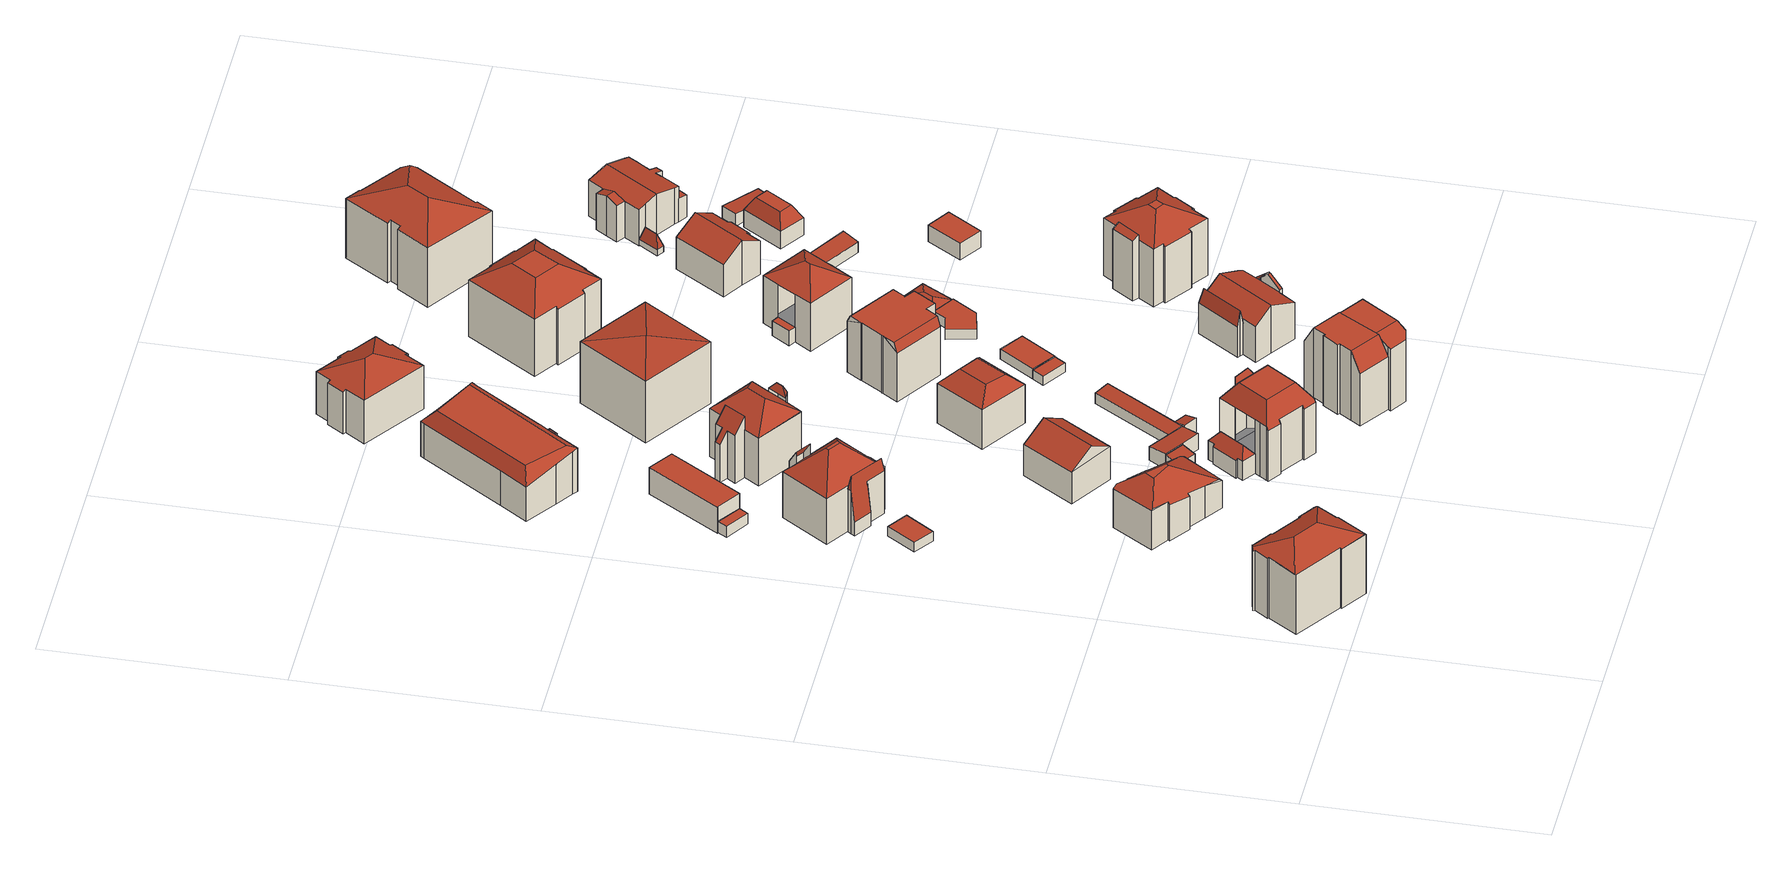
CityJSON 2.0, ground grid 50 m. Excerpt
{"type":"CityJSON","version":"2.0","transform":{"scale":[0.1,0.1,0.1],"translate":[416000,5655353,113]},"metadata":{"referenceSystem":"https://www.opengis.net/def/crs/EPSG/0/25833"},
"CityObjects":{
"building1":{"type":"Building","attributes":{"Dachtyp_tdc":"tdcFreeFormRoof","Gemeindeschluessel":14612000,"Dachneigung":25.17,"QualitaetDacherkennung":51,"Geometrietyp2DReferenz":"3000","measuredHeight":17.5,"function":"31001_9998","roofType":"5000"},"geometry":[{"type":"Solid","lod":"2","boundaries":[[[[0,1,2,3]],[[1,4,5,2]],[[4,6,7,5]],[[6,8,9,7]],[[8,10,11,9]],[[10,12,13,11]],[[12,14,15,13]],[[14,16,17,15]],[[16,18,19,17]],[[18,20,21,19]],[[20,22,23,21]],[[22,24,25,23]],[[24,26,27,25]],[[26,28,29,27]],[[28,30,31,29]],[[30,32,33,31]],[[32,34,35,33]],[[34,36,37,35]],[[36,0,3,37]],[[10,8,6,38,39,40,12]],[[32,41,42,43,36,34]],[[42,39,38,4,1,0,43]],[[41,30,28,26,24,22,20,18,16,14,40,39,42]],[[6,4,38]],[[14,12,40]],[[0,36,43]],[[32,30,41]],[[3,2,5,7,9,11,13,15,17,19,21,23,25,27,29,31,33,35,37]]]],"semantics":{"surfaces":[{"type":"WallSurface"},{"type":"RoofSurface"},{"type":"GroundSurface"}],"values":[[0,0,0,0,0,0,0,0,0,0,0,0,0,0,0,0,0,0,0,1,1,1,1,0,0,0,0,2]]}}]},
"building2":{"type":"Building","attributes":{"Dachtyp_tdc":"tdcPolyFlatRoof","Gemeindeschluessel":14612000,"Dachneigung":0,"QualitaetDacherkennung":72,"Geometrietyp2DReferenz":"3000","measuredHeight":2.3,"function":"31001_9998","roofType":"1000"},"geometry":[{"type":"Solid","lod":"2","boundaries":[[[[44,45,46,47]],[[45,48,49,46]],[[48,50,51,49]],[[50,44,47,51]],[[50,48,45,44]],[[47,46,49,51]]]],"semantics":{"surfaces":[{"type":"WallSurface"},{"type":"RoofSurface"},{"type":"GroundSurface"}],"values":[[0,0,0,0,1,2]]}}]},
"building3":{"type":"Building","attributes":{"Dachtyp_tdc":"tdcFreeFormRoof","Gemeindeschluessel":14612000,"Dachneigung":40.56,"QualitaetDacherkennung":30,"Geometrietyp2DReferenz":"3000","measuredHeight":13.1,"function":"31001_9998","roofType":"5000"},"geometry":[{"type":"Solid","lod":"2","boundaries":[[[[52,53,54,55]],[[53,56,57,54]],[[56,58,59,57]],[[58,60,61,59]],[[60,62,63,61]],[[62,64,65,63]],[[64,66,67,65]],[[66,68,69,67]],[[68,70,71,69]],[[70,72,73,71]],[[72,74,75,73]],[[74,76,77,75]],[[76,78,79,77]],[[78,52,55,79]],[[80,81,82,60,58,83]],[[84,85,70,68,66,64,62,82,81]],[[74,72,85,84,86,87]],[[80,83,56,53,52,78,76,87,86]],[[86,84,81,80]],[[62,60,82]],[[58,56,83]],[[72,70,85]],[[76,74,87]],[[55,54,57,59,61,63,65,67,69,71,73,75,77,79]]]],"semantics":{"surfaces":[{"type":"WallSurface"},{"type":"RoofSurface"},{"type":"GroundSurface"}],"values":[[0,0,0,0,0,0,0,0,0,0,0,0,0,0,1,1,1,1,1,0,0,0,0,2]]}}]},
"building4":{"type":"Building","attributes":{"Dachtyp_tdc":"tdcPolyFlatRoof","Gemeindeschluessel":14612000,"Dachneigung":0,"QualitaetDacherkennung":58,"Geometrietyp2DReferenz":"3000","measuredHeight":2.58,"function":"31001_9998","roofType":"1000"},"geometry":[{"type":"Solid","lod":"2","boundaries":[[[[88,89,90,91]],[[89,92,93,90]],[[92,94,95,93]],[[94,88,91,95]],[[94,92,89,88]],[[91,90,93,95]]]],"semantics":{"surfaces":[{"type":"WallSurface"},{"type":"RoofSurface"},{"type":"GroundSurface"}],"values":[[0,0,0,0,1,2]]}}]},
"building5":{"type":"Building","attributes":{"Gemeindeschluessel":14612000,"Geometrietyp2DReferenz":"3000","function":"31001_9998","roofType":"9999"},"children":["building5-1","building5-2","building5-3"]},
"building5-1":{"type":"BuildingPart","attributes":{"Dachtyp_tdc":"tdcFreeFormRoof","Dachneigung":81.94,"QualitaetDacherkennung":17,"Geometrietyp2DReferenz":"3000","measuredHeight":13.53,"roofType":"5000"},"parents":["building5"],"geometry":[{"type":"MultiSurface","lod":"2","boundaries":[[[96,97,98,99]],[[97,100,101,98]],[[100,102,103,101]],[[102,104,105,103]],[[104,106,107,105]],[[108,109,110]],[[109,96,99,110]],[[106,104,111]],[[104,102,100,97,96,112,111]],[[96,109,108,112]],[[108,106,111,112]],[[99,98,101,103,105,107,110]]],"semantics":{"surfaces":[{"type":"WallSurface"},{"type":"RoofSurface"},{"type":"GroundSurface"}],"values":[0,0,0,0,0,0,0,1,1,1,1,2]}}]},
"building5-2":{"type":"BuildingPart","attributes":{"Dachtyp_tdc":"tdcPolyFlatRoof","Dachneigung":59.1,"QualitaetDacherkennung":26,"Geometrietyp2DReferenz":"3000","measuredHeight":14,"roofType":"2100"},"parents":["building5"],"geometry":[{"type":"MultiSurface","lod":"2","boundaries":[[[113,114,115,116]],[[114,117,115]],[[118,119,120,121,122]],[[119,113,116,120]],[[119,118,114,113]],[[116,115,121,120]]],"semantics":{"surfaces":[{"type":"WallSurface"},{"type":"RoofSurface"},{"type":"GroundSurface"}],"values":[0,0,0,0,1,2]}}]},
"building5-3":{"type":"BuildingPart","attributes":{"Dachtyp_tdc":"tdcCutTentRoof","Dachneigung":43.4,"QualitaetDacherkennung":69,"Geometrietyp2DReferenz":"3000","measuredHeight":16.88,"roofType":"9999"},"parents":["building5"],"geometry":[{"type":"MultiSurface","lod":"2","boundaries":[[[117,123,124,115]],[[123,125,126,124]],[[125,127,128,126]],[[127,129,130,128]],[[129,131,132,130]],[[131,133,110,132]],[[133,108,110]],[[134,135,136,107,106]],[[135,137,138,136]],[[137,122,121,138]],[[133,131,129,127,125,123,139,140]],[[135,134,133,140,141]],[[137,135,141,142]],[[123,117,122,137,142,139]],[[142,141,140,139]],[[115,124,126,128,130,132,110,107,136,138,121]]],"semantics":{"surfaces":[{"type":"WallSurface"},{"type":"RoofSurface"},{"type":"GroundSurface"}],"values":[0,0,0,0,0,0,0,0,0,0,1,1,1,1,1,2]}}]},
"building6":{"type":"Building","attributes":{"Dachtyp_tdc":"tdcPolyFlatRoof","Gemeindeschluessel":14612000,"Dachneigung":0,"QualitaetDacherkennung":77,"Geometrietyp2DReferenz":"3000","measuredHeight":6.43,"function":"31001_9998","roofType":"1000"},"geometry":[{"type":"Solid","lod":"2","boundaries":[[[[143,144,145,146,147]],[[148,149,150,151,152]],[[147,146,149,148]],[[146,145,150,149]],[[145,144,151,150]],[[144,143,152,151]],[[143,147,148,152]]]],"semantics":{"surfaces":[{"type":"RoofSurface"},{"type":"GroundSurface"},{"type":"WallSurface"}],"values":[[0,1,2,2,2,2,2]]}}]},
"building7":{"type":"Building","attributes":{"Dachtyp_tdc":"tdcGableRoof","Gemeindeschluessel":14612000,"Dachneigung":30.43,"QualitaetDacherkennung":60,"Geometrietyp2DReferenz":"3000","measuredHeight":11,"function":"31001_9998","roofType":"3100"},"geometry":[{"type":"Solid","lod":"2","boundaries":[[[[153,154,155,156]],[[154,157,158,155]],[[157,159,160,158]],[[159,153,156,160]],[[157,154,161]],[[153,159,162]],[[154,153,162,161]],[[159,157,161,162]],[[156,155,158,160]]]],"semantics":{"surfaces":[{"type":"WallSurface"},{"type":"RoofSurface"},{"type":"GroundSurface"}],"values":[[0,0,0,0,0,0,1,1,2]]}}]},
"building8":{"type":"Building","attributes":{"Dachtyp_tdc":"tdcPolyFlatRoof","Gemeindeschluessel":14612000,"Dachneigung":8.39,"QualitaetDacherkennung":58,"Geometrietyp2DReferenz":"3000","measuredHeight":3.34,"function":"31001_9998","roofType":"2100"},"geometry":[{"type":"Solid","lod":"2","boundaries":[[[[163,164,165,166]],[[164,167,168,165]],[[167,169,170,168]],[[169,163,166,170]],[[169,167,164,163]],[[166,165,168,170]]]],"semantics":{"surfaces":[{"type":"WallSurface"},{"type":"RoofSurface"},{"type":"GroundSurface"}],"values":[[0,0,0,0,1,2]]}}]},
"building9":{"type":"Building","attributes":{"Gemeindeschluessel":14612000,"Geometrietyp2DReferenz":"3000","function":"31001_9998","roofType":"9999"},"children":["building9-1","building9-2","building9-3"]},
"building9-1":{"type":"BuildingPart","attributes":{"Dachtyp_tdc":"tdcFreeFormRoof","Dachneigung":51.1,"QualitaetDacherkennung":13,"Geometrietyp2DReferenz":"3000","measuredHeight":6.76,"roofType":"5000"},"parents":["building9"],"geometry":[{"type":"MultiSurface","lod":"2","boundaries":[[[171,172,173,174]],[[172,175,176,173]],[[175,177,178,176]],[[177,179,180,178]],[[179,181,182,180]],[[181,183,184,182]],[[183,185,186,184]],[[185,183,187]],[[183,181,179,177,175,172,188,187]],[[172,171,188]],[[171,185,187,188]],[[173,176,178,180,182,184,186,174]]],"semantics":{"surfaces":[{"type":"WallSurface"},{"type":"RoofSurface"},{"type":"GroundSurface"}],"values":[0,0,0,0,0,0,0,1,1,1,1,2]}}]},
"building9-2":{"type":"BuildingPart","attributes":{"Dachtyp_tdc":"tdcFreeFormRoof","Dachneigung":73.12,"QualitaetDacherkennung":20,"Geometrietyp2DReferenz":"3000","measuredHeight":15.34,"roofType":"5000"},"parents":["building9"],"geometry":[{"type":"MultiSurface","lod":"2","boundaries":[[[189,190,191,192]],[[190,193,194,191]],[[193,195,196,194]],[[197,195,193]],[[198,197,193,190]],[[198,190,189]],[[197,198,189,195]],[[192,191,194,196]]],"semantics":{"surfaces":[{"type":"WallSurface"},{"type":"RoofSurface"},{"type":"GroundSurface"}],"values":[0,0,0,1,1,0,1,2]}}]},
"building9-3":{"type":"BuildingPart","attributes":{"Dachtyp_tdc":"tdcCutTentRoof","Dachneigung":0.245,"QualitaetDacherkennung":58,"Geometrietyp2DReferenz":"3000","measuredHeight":17.09,"roofType":"9999"},"parents":["building9"],"geometry":[{"type":"MultiSurface","lod":"2","boundaries":[[[199,200,189,192,201]],[[202,203,204,196,195]],[[203,205,206,204]],[[205,207,208,206]],[[207,209,210,208]],[[209,211,212,210]],[[211,213,214,212]],[[213,215,216,214]],[[215,217,218,216]],[[217,219,220,218]],[[219,221,222,220]],[[221,223,224,222]],[[223,225,226,224]],[[225,227,228,226]],[[227,229,230,228]],[[229,231,232,230]],[[231,233,234,232]],[[233,235,174,234]],[[207,205,203,202,200,199,236,237]],[[217,215,213,211,209,207,237,238]],[[231,229,227,225,223,221,219,217,238,239]],[[199,235,233,231,239,236]],[[239,238,237,236]],[[186,201,192,196,204,206,208,210,212,214,216,218,220,222,224,226,228,230,232,234,174]]],"semantics":{"surfaces":[{"type":"WallSurface"},{"type":"RoofSurface"},{"type":"GroundSurface"}],"values":[0,0,0,0,0,0,0,0,0,0,0,0,0,0,0,0,0,0,1,1,1,1,1,2]}}]},
"building10":{"type":"Building","attributes":{"Dachtyp_tdc":"tdcPolyFlatRoof","Gemeindeschluessel":14612000,"Dachneigung":5.34,"QualitaetDacherkennung":75,"Geometrietyp2DReferenz":"3000","measuredHeight":3.81,"function":"31001_9998","roofType":"2100"},"geometry":[{"type":"Solid","lod":"2","boundaries":[[[[240,241,242,243]],[[241,244,245,242]],[[244,246,247,245]],[[246,248,249,247]],[[248,250,251,249]],[[250,252,253,251]],[[252,240,243,253]],[[252,250,248,246,244,241,240]],[[243,242,245,247,249,251,253]]]],"semantics":{"surfaces":[{"type":"WallSurface"},{"type":"RoofSurface"},{"type":"GroundSurface"}],"values":[[0,0,0,0,0,0,0,1,2]]}}]},
"building11":{"type":"Building","attributes":{"Gemeindeschluessel":14612000,"Geometrietyp2DReferenz":"3000","function":"31001_9998","roofType":"9999"},"children":["building11-1","building11-2"]},
"building11-1":{"type":"BuildingPart","attributes":{"Dachtyp_tdc":"tdcFreeFormRoof","Dachneigung":12.3,"QualitaetDacherkennung":11,"Geometrietyp2DReferenz":"3000","measuredHeight":8.52,"roofType":"5000"},"parents":["building11"],"geometry":[{"type":"MultiSurface","lod":"2","boundaries":[[[254,255,256,257]],[[255,258,259,256]],[[260,261,262,263]],[[261,254,257,262]],[[258,255,264,265]],[[255,254,264]],[[254,261,260,265,264]],[[260,258,265]],[[257,256,259,263,262]]],"semantics":{"surfaces":[{"type":"WallSurface"},{"type":"RoofSurface"},{"type":"GroundSurface"}],"values":[0,0,0,0,1,1,1,1,2]}}]},
"building11-2":{"type":"BuildingPart","attributes":{"Dachtyp_tdc":"tdcCutTentRoof","Dachneigung":0.162,"QualitaetDacherkennung":71,"Geometrietyp2DReferenz":"3000","measuredHeight":11.6,"roofType":"9999"},"parents":["building11"],"geometry":[{"type":"MultiSurface","lod":"2","boundaries":[[[266,267,268,269]],[[267,270,271,268]],[[270,272,273,271]],[[272,274,275,273]],[[274,276,277,275]],[[276,278,279,277]],[[278,280,281,279]],[[280,282,263,281]],[[282,260,263]],[[283,259,258]],[[283,284,285,259]],[[284,286,287,285]],[[286,288,289,287]],[[288,290,291,289]],[[290,266,269,291]],[[272,270,267,266,292,293]],[[278,276,274,272,293,294]],[[286,284,283,282,280,278,294,295]],[[266,290,288,286,295,292]],[[295,294,293,292]],[[269,268,271,273,275,277,279,281,263,259,285,287,289,291]]],"semantics":{"surfaces":[{"type":"WallSurface"},{"type":"RoofSurface"},{"type":"GroundSurface"}],"values":[0,0,0,0,0,0,0,0,0,0,0,0,0,0,0,1,1,1,1,1,2]}}]},
"building12":{"type":"Building","attributes":{"Dachtyp_tdc":"tdcPolyFlatRoof","Gemeindeschluessel":14612000,"Dachneigung":16,"QualitaetDacherkennung":72,"Geometrietyp2DReferenz":"3000","measuredHeight":3.34,"function":"31001_9998","roofType":"2100"},"geometry":[{"type":"Solid","lod":"2","boundaries":[[[[296,297,298,299]],[[297,300,301,298]],[[300,302,303,301]],[[302,304,305,303]],[[304,296,299,305]],[[304,302,300,297,296]],[[299,298,301,303,305]]]],"semantics":{"surfaces":[{"type":"WallSurface"},{"type":"RoofSurface"},{"type":"GroundSurface"}],"values":[[0,0,0,0,0,1,2]]}}]},
"building13":{"type":"Building","attributes":{"Gemeindeschluessel":14612000,"Geometrietyp2DReferenz":"3000","function":"31001_9998","roofType":"9999"},"children":["building13-1","building13-2","building13-3"]},
"building13-1":{"type":"BuildingPart","attributes":{"Dachtyp_tdc":"tdcHipRoof","Dachneigung":34.14,"QualitaetDacherkennung":66,"Geometrietyp2DReferenz":"3000","measuredHeight":15.81,"roofType":"3200"},"parents":["building13"],"geometry":[{"type":"MultiSurface","lod":"2","boundaries":[[[306,307,308,309]],[[307,310,311,308]],[[310,312,313,311]],[[314,315,316,317]],[[315,318,319,316]],[[318,320,321,319]],[[310,322,323]],[[324,315,325]],[[322,326,327,324,325,323]],[[312,310,323,325,315,314]],[[318,324,327,320]],[[306,326,322,307]],[[315,324,318]],[[307,322,310]],[[321,309,308,311,313,317,316,319]]],"semantics":{"surfaces":[{"type":"WallSurface"},{"type":"RoofSurface"},{"type":"GroundSurface"}],"values":[0,0,0,0,0,0,1,1,1,1,0,0,0,0,2]}}]},
"building13-2":{"type":"BuildingPart","attributes":{"Dachtyp_tdc":"tdcPolyFlatRoof","Dachneigung":51.47,"QualitaetDacherkennung":43,"Geometrietyp2DReferenz":"3000","measuredHeight":14.89,"roofType":"2100"},"parents":["building13"],"geometry":[{"type":"MultiSurface","lod":"2","boundaries":[[[328,329,330,313,312]],[[329,331,332,330]],[[331,333,334,332]],[[333,335,336,334]],[[335,337,338,336]],[[337,339,340,338]],[[339,341,314,317,340]],[[339,337,335,333,331,329,328,341]],[[317,313,330,332,334,336,338,340]]],"semantics":{"surfaces":[{"type":"WallSurface"},{"type":"RoofSurface"},{"type":"GroundSurface"}],"values":[0,0,0,0,0,0,0,1,2]}}]},
"building13-3":{"type":"BuildingPart","attributes":{"Dachtyp_tdc":"tdcFreeFormRoof","Dachneigung":64.82,"QualitaetDacherkennung":13,"Geometrietyp2DReferenz":"3000","measuredHeight":14.5,"roofType":"5000"},"parents":["building13"],"geometry":[{"type":"MultiSurface","lod":"2","boundaries":[[[342,343,344,321,320,327]],[[343,345,346,344]],[[345,347,326,306,309,346]],[[348,347,345]],[[349,348,345,343]],[[349,343,342]],[[348,349,342,347]],[[321,344,346,309]]],"semantics":{"surfaces":[{"type":"WallSurface"},{"type":"RoofSurface"},{"type":"GroundSurface"}],"values":[0,0,0,1,1,1,1,2]}}]},
"building14":{"type":"Building","attributes":{"Dachtyp_tdc":"tdcPolyFlatRoof","Gemeindeschluessel":14612000,"Dachneigung":5.83,"QualitaetDacherkennung":79,"Geometrietyp2DReferenz":"3000","measuredHeight":3.01,"function":"31001_9998","roofType":"2100"},"geometry":[{"type":"Solid","lod":"2","boundaries":[[[[248,350,351,352]],[[350,353,354,351]],[[353,355,356,354]],[[355,357,358,356]],[[357,248,352,358]],[[357,355,353,350,248]],[[352,351,354,356,358]]]],"semantics":{"surfaces":[{"type":"WallSurface"},{"type":"RoofSurface"},{"type":"GroundSurface"}],"values":[[0,0,0,0,0,1,2]]}}]},
"building15":{"type":"Building","attributes":{"Dachtyp_tdc":"tdcCutTentRoof","Gemeindeschluessel":14612000,"Dachneigung":38.73,"QualitaetDacherkennung":42,"Geometrietyp2DReferenz":"3000","measuredHeight":12.53,"function":"31001_9998","roofType":"9999"},"geometry":[{"type":"Solid","lod":"2","boundaries":[[[[359,360,361,362]],[[360,363,364,361]],[[363,365,366,364]],[[365,359,362,366]],[[360,359,367,368]],[[363,360,368,369]],[[365,363,369,370]],[[359,365,370,367]],[[370,369,368,367]],[[362,361,364,366]]]],"semantics":{"surfaces":[{"type":"WallSurface"},{"type":"RoofSurface"},{"type":"GroundSurface"}],"values":[[0,0,0,0,1,1,1,1,1,2]]}}]},
"building16":{"type":"Building","attributes":{"Gemeindeschluessel":14612000,"Geometrietyp2DReferenz":"3000","function":"31001_9998","roofType":"9999"},"children":["building16-1","building16-2"]},
"building16-1":{"type":"BuildingPart","attributes":{"Dachtyp_tdc":"tdcCutGableRoof","Dachneigung":0.159,"QualitaetDacherkennung":53,"Geometrietyp2DReferenz":"3000","measuredHeight":16.95,"roofType":"9999"},"parents":["building16"],"geometry":[{"type":"MultiSurface","lod":"2","boundaries":[[[371,372,373,374]],[[372,375,376,373]],[[375,377,378,376]],[[377,379,380,378]],[[379,381,382,380]],[[381,383,384,382]],[[385,386,387,388]],[[386,389,390,387]],[[389,391,392,390]],[[391,393,394,392]],[[393,371,374,394]],[[389,386,385,395,396]],[[397,398,383,381,379,377,375]],[[396,397,375,372,371,393,391,389]],[[374,373,376,378,380,382,384,399,400,401,402,388,387,390,392,394]]],"semantics":{"surfaces":[{"type":"WallSurface"},{"type":"RoofSurface"},{"type":"GroundSurface"}],"values":[0,0,0,0,0,0,0,0,0,0,0,1,1,1,2]}}]},
"building16-2":{"type":"BuildingPart","attributes":{"Dachtyp_tdc":"tdcFreeFormRoof","Dachneigung":0.151,"QualitaetDacherkennung":47,"Geometrietyp2DReferenz":"3000","measuredHeight":16.91,"roofType":"5000"},"parents":["building16"],"geometry":[{"type":"MultiSurface","lod":"2","boundaries":[[[403,404,405,388,402,401,400,399,384,406,407,408,409,410]],[[411,412,404,403]],[[412,413,405,404]],[[413,414,385,388,405]],[[415,416,406,384,383]],[[416,417,407,406]],[[417,418,408,407]],[[418,419,409,408]],[[419,420,410,409]],[[420,411,403,410]],[[421,422,395,414,413,412,411,420]],[[419,418,417,416,415,398,423,424]],[[424,421,420,419]]],"semantics":{"surfaces":[{"type":"GroundSurface"},{"type":"WallSurface"},{"type":"RoofSurface"}],"values":[0,1,1,1,1,1,1,1,1,1,2,2,2]}}]},
"building17":{"type":"Building","attributes":{"Dachtyp_tdc":"tdcTentRoof","Gemeindeschluessel":14612000,"Dachneigung":10.01,"QualitaetDacherkennung":34,"Geometrietyp2DReferenz":"3000","measuredHeight":16.62,"function":"31001_9998","roofType":"3500"},"geometry":[{"type":"Solid","lod":"2","boundaries":[[[[425,426,427,428]],[[426,429,430,427]],[[429,431,432,430]],[[431,425,428,432]],[[426,425,433]],[[429,426,433]],[[431,429,433]],[[425,431,433]],[[428,427,430,432]]]],"semantics":{"surfaces":[{"type":"WallSurface"},{"type":"RoofSurface"},{"type":"GroundSurface"}],"values":[[0,0,0,0,1,1,1,1,2]]}}]},
"building18":{"type":"Building","attributes":{"Dachtyp_tdc":"tdcPolyFlatRoof","Gemeindeschluessel":14612000,"Dachneigung":0,"QualitaetDacherkennung":47,"Geometrietyp2DReferenz":"3000","measuredHeight":2.15,"function":"31001_9998","roofType":"1000"},"geometry":[{"type":"Solid","lod":"2","boundaries":[[[[434,435,436,437]],[[435,438,439,436]],[[438,440,441,439]],[[440,434,437,441]],[[440,438,435,434]],[[437,436,439,441]]]],"semantics":{"surfaces":[{"type":"WallSurface"},{"type":"RoofSurface"},{"type":"GroundSurface"}],"values":[[0,0,0,0,1,2]]}}]},
"building19":{"type":"Building","attributes":{"Dachtyp_tdc":"tdcHipRoof","Gemeindeschluessel":14612000,"Dachneigung":25.46,"QualitaetDacherkennung":61,"Geometrietyp2DReferenz":"3000","measuredHeight":13.41,"function":"31001_9998","roofType":"3200"},"geometry":[{"type":"Solid","lod":"2","boundaries":[[[[442,443,444,445]],[[443,446,447,444]],[[446,448,449,447]],[[448,450,451,449]],[[450,452,453,451]],[[452,454,455,453]],[[454,456,457,455]],[[456,458,459,457]],[[458,460,461,459]],[[460,462,463,461]],[[462,464,465,463]],[[464,466,467,465]],[[466,468,469,467]],[[468,470,471,469]],[[470,472,473,471]],[[472,442,445,473]],[[468,466,464,462,460,458,474]],[[456,454,452,450,448,446,475]],[[458,456,475,474]],[[446,443,442,472,470,468,474,475]],[[445,444,447,449,451,453,455,457,459,461,463,465,467,469,471,473]]]],"semantics":{"surfaces":[{"type":"WallSurface"},{"type":"RoofSurface"},{"type":"GroundSurface"}],"values":[[0,0,0,0,0,0,0,0,0,0,0,0,0,0,0,0,1,1,1,1,2]]}}]},
"building20":{"type":"Building","attributes":{"Dachtyp_tdc":"tdcFreeFormRoof","Gemeindeschluessel":14612000,"Dachneigung":0.033,"QualitaetDacherkennung":52,"Geometrietyp2DReferenz":"3000","measuredHeight":14.02,"function":"31001_9998","roofType":"5000"},"geometry":[{"type":"Solid","lod":"2","boundaries":[[[[476,477,478,479]],[[477,480,481,478]],[[480,482,483,481]],[[482,484,485,483]],[[484,486,487,485]],[[486,488,489,487]],[[488,490,491,489]],[[490,492,493,491]],[[492,494,495,493]],[[494,496,497,495]],[[496,498,499,497]],[[498,500,501,499]],[[500,502,503,501]],[[502,504,505,503]],[[504,476,479,505]],[[498,506,507,500]],[[508,484,482,509]],[[506,496,494,492,490,488,486,508,509,480,477,476,504,502,507]],[[482,480,509]],[[498,496,506]],[[486,484,508]],[[502,500,507]],[[479,478,481,483,485,487,489,491,493,495,497,499,501,503,505]]]],"semantics":{"surfaces":[{"type":"WallSurface"},{"type":"RoofSurface"},{"type":"GroundSurface"}],"values":[[0,0,0,0,0,0,0,0,0,0,0,0,0,0,0,1,1,1,0,0,0,0,2]]}}]},
"building21":{"type":"Building","attributes":{"Dachtyp_tdc":"tdcPolyFlatRoof","Gemeindeschluessel":14612000,"Dachneigung":0,"QualitaetDacherkennung":71,"Geometrietyp2DReferenz":"3000","measuredHeight":2.4,"function":"31001_9998","roofType":"1000"},"geometry":[{"type":"Solid","lod":"2","boundaries":[[[[510,511,512,441]],[[511,513,514,512]],[[513,515,437,514]],[[515,510,441,437]],[[515,513,511,510]],[[441,512,514,437]]]],"semantics":{"surfaces":[{"type":"WallSurface"},{"type":"RoofSurface"},{"type":"GroundSurface"}],"values":[[0,0,0,0,1,2]]}}]},
"building22":{"type":"Building","attributes":{"Gemeindeschluessel":14612000,"Geometrietyp2DReferenz":"3000","function":"31001_9998","roofType":"9999"},"children":["building22-1","building22-2","building22-3"]},
"building22-1":{"type":"BuildingPart","attributes":{"Dachtyp_tdc":"tdcGableRoof","Dachneigung":21.77,"QualitaetDacherkennung":27,"Geometrietyp2DReferenz":"3000","measuredHeight":11.54,"roofType":"3100"},"parents":["building22"],"geometry":[{"type":"MultiSurface","lod":"2","boundaries":[[[516,517,518]],[[519,520,521,522,523]],[[520,524,525,521]],[[524,526,527,525]],[[526,528,529,530,527]],[[531,532,533,534]],[[532,535,536,533]],[[535,537,538,536]],[[537,539,540,538]],[[539,541,542,540]],[[541,543,544,542]],[[543,516,518,544]],[[539,537,535,532,531,528,526,524]],[[524,520,519,545,516,543,541,539]],[[518,522,521,525,527,530,534,533,536,538,540,542,544]]],"semantics":{"surfaces":[{"type":"WallSurface"},{"type":"RoofSurface"},{"type":"GroundSurface"}],"values":[0,0,0,0,0,0,0,0,0,0,0,0,1,1,2]}}]},
"building22-2":{"type":"BuildingPart","attributes":{"Dachtyp_tdc":"tdcFreeFormRoof","Dachneigung":41.61,"QualitaetDacherkennung":25,"Geometrietyp2DReferenz":"3000","measuredHeight":11.66,"roofType":"5000"},"parents":["building22"],"geometry":[{"type":"MultiSurface","lod":"2","boundaries":[[[546,523,522,547]],[[517,548,549,518]],[[548,550,551,549]],[[550,552,553,551]],[[552,546,547,553]],[[554,555,556,557]],[[548,517,545,555,554,558,559]],[[548,559,550]],[[550,559,558,552]],[[552,558,554,557,546]],[[546,557,556,519,523]],[[547,522,518,549,551,553]]],"semantics":{"surfaces":[{"type":"WallSurface"},{"type":"RoofSurface"},{"type":"GroundSurface"}],"values":[0,0,0,0,0,1,1,0,0,0,0,2]}}]},
"building22-3":{"type":"BuildingPart","attributes":{"Dachtyp_tdc":"tdcFreeFormRoof","Dachneigung":78.61,"QualitaetDacherkennung":28,"Geometrietyp2DReferenz":"3000","measuredHeight":10.88,"roofType":"5000"},"parents":["building22"],"geometry":[{"type":"MultiSurface","lod":"2","boundaries":[[[560,561,562,563]],[[561,564,534,562]],[[564,565,534]],[[529,566,567,530]],[[566,560,563,567]],[[565,564,561,568]],[[561,560,566,568]],[[566,529,565,568]],[[563,562,534,530,567]]],"semantics":{"surfaces":[{"type":"WallSurface"},{"type":"RoofSurface"},{"type":"GroundSurface"}],"values":[0,0,0,0,0,1,1,1,2]}}]},
"building23":{"type":"Building","attributes":{"Dachtyp_tdc":"tdcPolyFlatRoof","Gemeindeschluessel":14612000,"Dachneigung":0,"QualitaetDacherkennung":81,"Geometrietyp2DReferenz":"3000","measuredHeight":2.49,"function":"31001_9998","roofType":"1000"},"geometry":[{"type":"Solid","lod":"2","boundaries":[[[[569,570,571,572]],[[570,573,574,571]],[[573,575,576,574]],[[575,577,578,576]],[[577,579,580,578]],[[579,569,572,580]],[[579,577,575,573,570,569]],[[572,571,574,576,578,580]]]],"semantics":{"surfaces":[{"type":"WallSurface"},{"type":"RoofSurface"},{"type":"GroundSurface"}],"values":[[0,0,0,0,0,0,1,2]]}}]},
"building24":{"type":"Building","attributes":{"Gemeindeschluessel":14612000,"Geometrietyp2DReferenz":"3000","function":"31001_9998","roofType":"9999"},"children":["building24-1","building24-2"]},
"building24-1":{"type":"BuildingPart","attributes":{"Dachtyp_tdc":"tdcPolyFlatRoof","Dachneigung":0,"QualitaetDacherkennung":46,"Geometrietyp2DReferenz":"3000","measuredHeight":3.58,"roofType":"1000"},"parents":["building24"],"geometry":[{"type":"MultiSurface","lod":"2","boundaries":[[[581,582,583,584]],[[582,585,586,583]],[[585,587,588,586]],[[587,585,582,581]],[[584,583,586,588]]],"semantics":{"surfaces":[{"type":"WallSurface"},{"type":"RoofSurface"},{"type":"GroundSurface"}],"values":[0,0,0,1,2]}}]},
"building24-2":{"type":"BuildingPart","attributes":{"Dachtyp_tdc":"tdcHipRoof","Dachneigung":29.13,"QualitaetDacherkennung":77,"Geometrietyp2DReferenz":"3000","measuredHeight":14.91,"roofType":"3200"},"parents":["building24"],"geometry":[{"type":"MultiSurface","lod":"2","boundaries":[[[589,590,591,592]],[[590,593,594,591]],[[593,595,581,584,594]],[[596,588,587]],[[596,597,598,588]],[[597,599,600,598]],[[599,601,602,600]],[[601,603,604,602]],[[603,589,592,604]],[[599,597,605]],[[593,590,606]],[[597,596,595,593,606,605]],[[590,589,603,601,599,605,606]],[[592,591,594,584,588,598,600,602,604]]],"semantics":{"surfaces":[{"type":"WallSurface"},{"type":"RoofSurface"},{"type":"GroundSurface"}],"values":[0,0,0,0,0,0,0,0,0,1,1,1,1,2]}}]},
"building25":{"type":"Building","attributes":{"Dachtyp_tdc":"tdcCutTentRoof","Gemeindeschluessel":14612000,"Dachneigung":32.59,"QualitaetDacherkennung":59,"Geometrietyp2DReferenz":"3000","measuredHeight":17.93,"function":"31001_9998","roofType":"9999"},"geometry":[{"type":"Solid","lod":"2","boundaries":[[[[607,608,609,610]],[[608,611,612,609]],[[611,613,614,612]],[[613,615,616,614]],[[615,617,618,616]],[[617,619,620,618]],[[619,621,622,620]],[[621,623,624,622]],[[623,625,626,624]],[[625,627,628,626]],[[627,629,630,628]],[[629,631,632,630]],[[631,633,634,632]],[[633,635,636,634]],[[635,637,638,636]],[[637,607,610,638]],[[615,613,611,608,607,637,639,640]],[[625,623,621,619,617,615,640,641]],[[635,633,631,629,627,625,641,642]],[[637,635,642,639]],[[610,609,612,614,616,618,620,622,624,626,628,630,632,634,636,638]],[[642,641,640,639]]]],"semantics":{"surfaces":[{"type":"WallSurface"},{"type":"RoofSurface"},{"type":"GroundSurface"}],"values":[[0,0,0,0,0,0,0,0,0,0,0,0,0,0,0,0,1,1,1,1,2,1]]}}]},
"building26":{"type":"Building","attributes":{"Dachtyp_tdc":"tdcFreeFormRoof","Gemeindeschluessel":14612000,"Dachneigung":19,"QualitaetDacherkennung":22,"Geometrietyp2DReferenz":"3000","measuredHeight":3.22,"function":"31001_9998","roofType":"5000"},"geometry":[{"type":"Solid","lod":"2","boundaries":[[[[643,644,645,646]],[[644,647,648,645]],[[647,649,650,648]],[[649,651,652,650]],[[651,643,646,652]],[[653,644,643]],[[654,653,643,651]],[[651,649,647,654]],[[653,654,647,644]],[[646,645,648,650,652]]]],"semantics":{"surfaces":[{"type":"WallSurface"},{"type":"RoofSurface"},{"type":"GroundSurface"}],"values":[[0,0,0,0,0,1,1,1,1,2]]}}]},
"building27":{"type":"Building","attributes":{"Gemeindeschluessel":14612000,"Geometrietyp2DReferenz":"3000","function":"31001_9998","roofType":"9999"},"children":["building27-1","building27-2"]},
"building27-1":{"type":"BuildingPart","attributes":{"Dachtyp_tdc":"tdcPolyFlatRoof","Dachneigung":28.59,"QualitaetDacherkennung":41,"Geometrietyp2DReferenz":"3000","measuredHeight":15.34,"roofType":"2100"},"parents":["building27"],"geometry":[{"type":"MultiSurface","lod":"2","boundaries":[[[655,656,657,658,659]],[[656,660,661,657]],[[660,662,663,664,661]],[[660,656,655,662]],[[664,658,657,661]]],"semantics":{"surfaces":[{"type":"WallSurface"},{"type":"RoofSurface"},{"type":"GroundSurface"}],"values":[0,0,0,1,2]}}]},
"building27-2":{"type":"BuildingPart","attributes":{"Dachtyp_tdc":"tdcCutTentRoof","Dachneigung":27.84,"QualitaetDacherkennung":57,"Geometrietyp2DReferenz":"3000","measuredHeight":17.19,"roofType":"9999"},"parents":["building27"],"geometry":[{"type":"MultiSurface","lod":"2","boundaries":[[[665,666,667,668]],[[666,669,670,667]],[[669,659,658,670]],[[663,671,672,664]],[[671,673,674,672]],[[673,675,676,674]],[[675,677,678,676]],[[677,679,680,678]],[[679,681,682,680]],[[681,683,684,682]],[[683,685,686,684]],[[685,687,688,686]],[[687,689,690,688]],[[689,691,692,690]],[[691,693,694,692]],[[693,695,696,694]],[[695,665,668,696]],[[671,663,659,669,697,698]],[[681,679,677,675,673,671,698,699]],[[691,689,687,685,683,681,699,700]],[[669,666,665,695,693,691,700,697]],[[700,699,698,697]],[[668,667,670,658,664,672,674,676,678,680,682,684,686,688,690,692,694,696]]],"semantics":{"surfaces":[{"type":"WallSurface"},{"type":"RoofSurface"},{"type":"GroundSurface"}],"values":[0,0,0,0,0,0,0,0,0,0,0,0,0,0,0,0,0,1,1,1,1,1,2]}}]},
"building28":{"type":"Building","attributes":{"Dachtyp_tdc":"tdcGableRoof","Gemeindeschluessel":14612000,"Dachneigung":30.72,"QualitaetDacherkennung":54,"Geometrietyp2DReferenz":"3000","measuredHeight":10.98,"function":"31001_9998","roofType":"3100"},"geometry":[{"type":"Solid","lod":"2","boundaries":[[[[701,702,703,704]],[[702,705,706,703]],[[705,707,708,706]],[[707,709,710,708]],[[709,711,712,710]],[[711,713,714,712]],[[713,715,716,714]],[[715,717,718,716]],[[717,719,720,718]],[[719,701,704,720]],[[715,713,711,709]],[[709,707,705,702,701,719,717,715]],[[704,703,706,708,710,712,714,716,718,720]]]],"semantics":{"surfaces":[{"type":"WallSurface"},{"type":"RoofSurface"},{"type":"GroundSurface"}],"values":[[0,0,0,0,0,0,0,0,0,0,1,1,2]]}}]},
"building29":{"type":"Building","attributes":{"Dachtyp_tdc":"tdcPolyFlatRoof","Gemeindeschluessel":14612000,"Dachneigung":9.12,"QualitaetDacherkennung":75,"Geometrietyp2DReferenz":"3000","measuredHeight":3.16,"function":"31001_9998","roofType":"2100"},"geometry":[{"type":"Solid","lod":"2","boundaries":[[[[721,722,723,724]],[[722,725,726,723]],[[722,721,727,725]],[[726,728,724,723]],[[725,727,728,726]],[[727,721,724,728]]]],"semantics":{"surfaces":[{"type":"WallSurface"},{"type":"RoofSurface"},{"type":"GroundSurface"}],"values":[[0,0,1,2,0,0]]}}]},
"building30":{"type":"Building","attributes":{"Dachtyp_tdc":"tdcPolyFlatRoof","Gemeindeschluessel":14612000,"Dachneigung":0,"QualitaetDacherkennung":82,"Geometrietyp2DReferenz":"3000","measuredHeight":4.03,"function":"31001_9998","roofType":"1000"},"geometry":[{"type":"Solid","lod":"2","boundaries":[[[[729,730,731,732]],[[730,733,734,731]],[[733,735,736,734]],[[735,729,732,736]],[[735,733,730,729]],[[732,731,734,736]]]],"semantics":{"surfaces":[{"type":"WallSurface"},{"type":"RoofSurface"},{"type":"GroundSurface"}],"values":[[0,0,0,0,1,2]]}}]},
"building31":{"type":"Building","attributes":{"Dachtyp_tdc":"tdcFreeFormRoof","Gemeindeschluessel":14612000,"Dachneigung":23.14,"QualitaetDacherkennung":53,"Geometrietyp2DReferenz":"3000","measuredHeight":18.09,"function":"31001_9998","roofType":"5000"},"geometry":[{"type":"Solid","lod":"2","boundaries":[[[[737,738,739,740]],[[738,741,742,739]],[[741,743,744,742]],[[743,745,746,744]],[[745,747,748,746]],[[747,749,750,748]],[[749,751,752,750]],[[751,753,754,752]],[[755,743,741,738,737,756]],[[751,757,753]],[[757,756,737,758,759,760,761,753]],[[747,745,755,756,757,751,749]],[[745,743,755]],[[754,762,763,764,765,740,739,742,744,746,748,750,752]],[[753,761,762,754]],[[761,760,763,762]],[[760,759,764,763]],[[759,758,765,764]],[[758,737,740,765]]]],"semantics":{"surfaces":[{"type":"WallSurface"},{"type":"RoofSurface"},{"type":"GroundSurface"}],"values":[[0,0,0,0,0,0,0,0,1,1,1,1,0,2,0,0,0,0,0]]}}]},
"building32":{"type":"Building","attributes":{"Dachtyp_tdc":"tdcFreeFormRoof","Gemeindeschluessel":14612000,"Dachneigung":73.28,"QualitaetDacherkennung":21,"Geometrietyp2DReferenz":"3000","measuredHeight":4.47,"function":"31001_9998","roofType":"5000"},"geometry":[{"type":"Solid","lod":"2","boundaries":[[[[766,767,768,769]],[[767,770,771,768]],[[770,772,773,771]],[[772,766,769,773]],[[774,775,772,770]],[[774,770,767]],[[775,774,767,766]],[[775,766,772]],[[769,768,771,773]]]],"semantics":{"surfaces":[{"type":"WallSurface"},{"type":"RoofSurface"},{"type":"GroundSurface"}],"values":[[0,0,0,0,1,1,1,1,2]]}}]},
"building33":{"type":"Building","attributes":{"Dachtyp_tdc":"tdcCutTentRoof","Gemeindeschluessel":14612000,"Dachneigung":62.11,"QualitaetDacherkennung":58,"Geometrietyp2DReferenz":"3000","measuredHeight":7.4,"function":"31001_9998","roofType":"9999"},"geometry":[{"type":"Solid","lod":"2","boundaries":[[[[776,777,778,779]],[[777,780,781,778]],[[780,782,783,781]],[[782,776,779,783]],[[777,776,784,785]],[[780,777,785,786]],[[782,780,786,787]],[[776,782,787,784]],[[787,786,785,784]],[[779,778,781,783]]]],"semantics":{"surfaces":[{"type":"WallSurface"},{"type":"RoofSurface"},{"type":"GroundSurface"}],"values":[[0,0,0,0,1,1,1,1,1,2]]}}]},
"building34":{"type":"Building","attributes":{"Gemeindeschluessel":14612000,"Geometrietyp2DReferenz":"3000","function":"31001_9998","roofType":"9999"},"children":["building34-1","building34-2","building34-3"]},
"building34-1":{"type":"BuildingPart","attributes":{"Dachtyp_tdc":"tdcPolyFlatRoof","Dachneigung":8.18,"QualitaetDacherkennung":54,"Geometrietyp2DReferenz":"3000","measuredHeight":5.74,"roofType":"2100"},"parents":["building34"],"geometry":[{"type":"MultiSurface","lod":"2","boundaries":[[[788,789,790,791]],[[792,793,794,795]],[[793,788,791,794]],[[793,792,789,788]],[[791,790,795,794]]],"semantics":{"surfaces":[{"type":"WallSurface"},{"type":"RoofSurface"},{"type":"GroundSurface"}],"values":[0,0,0,1,2]}}]},
"building34-2":{"type":"BuildingPart","attributes":{"Dachtyp_tdc":"tdcGableRoof","Dachneigung":17.16,"QualitaetDacherkennung":66,"Geometrietyp2DReferenz":"3000","measuredHeight":9.72,"roofType":"3100"},"parents":["building34"],"geometry":[{"type":"MultiSurface","lod":"2","boundaries":[[[796,797,798,799]],[[796,800,801,797]],[[800,802,803,801]],[[802,804,805,803]],[[800,796,799,806]],[[806,807,804,802,800]],[[808,798,797,801,803,805]]],"semantics":{"surfaces":[{"type":"WallSurface"},{"type":"RoofSurface"},{"type":"GroundSurface"}],"values":[0,0,0,0,1,1,2]}}]},
"building34-3":{"type":"BuildingPart","attributes":{"Dachtyp_tdc":"tdcGableRoof","Dachneigung":13.47,"QualitaetDacherkennung":68,"Geometrietyp2DReferenz":"3000","measuredHeight":10.02,"roofType":"3100"},"parents":["building34"],"geometry":[{"type":"MultiSurface","lod":"2","boundaries":[[[804,809,810,805]],[[809,811,812,810]],[[811,813,814,812]],[[813,815,816,814]],[[815,817,818,816]],[[817,819,820,818]],[[819,821,822,820]],[[821,823,824,822]],[[823,825,826,824]],[[825,827,828,826]],[[827,829,792,795,828]],[[830,831,832,790,789]],[[831,833,834,832]],[[833,835,836,834]],[[835,837,838,836]],[[837,799,798,838]],[[833,831,830,829,827,825,823,821,819,817,815,813,811]],[[811,809,804,807,839,799,837,835,833]],[[798,808,805,810,812,814,816,818,820,822,824,826,828,795,790,832,834,836,838]]],"semantics":{"surfaces":[{"type":"WallSurface"},{"type":"RoofSurface"},{"type":"GroundSurface"}],"values":[0,0,0,0,0,0,0,0,0,0,0,0,0,0,0,0,1,1,2]}}]},
"building35":{"type":"Building","attributes":{"Dachtyp_tdc":"tdcPolyFlatRoof","Gemeindeschluessel":14612000,"Dachneigung":5.96,"QualitaetDacherkennung":79,"Geometrietyp2DReferenz":"3000","measuredHeight":2.96,"function":"31001_9998","roofType":"2100"},"geometry":[{"type":"Solid","lod":"2","boundaries":[[[[840,841,842,843]],[[841,844,845,842]],[[844,846,847,845]],[[846,840,843,847]],[[846,844,841,840]],[[843,842,845,847]]]],"semantics":{"surfaces":[{"type":"WallSurface"},{"type":"RoofSurface"},{"type":"GroundSurface"}],"values":[[0,0,0,0,1,2]]}}]}
},
"vertices":[
[108,38,164],[110,42,166],[110,42,20],[108,38,20],[9,109,166],[9,109,20],[51,171,167],[51,171,20],[49,173,165],[49,173,20],[69,202,166],[69,202,20],[68,207,164],[68,207,20],[89,212,163],[89,212,20],[90,209,164],[90,209,20],[130,183,164],[130,183,20],[128,179,166],[128,179,20],[192,137,166],[192,137,20],[195,141,163],[195,141,20],[227,119,164],[227,119,20],[229,118,164],[229,118,20],[234,114,164],[234,114,20],[204,68,166],[204,68,20],[208,66,164],[208,66,20],[165,2,164],[165,2,20],[9,111,167],[89,130,195],[78,210,167],[231,111,166],[144,94,195],[164,3,165],
[126,888,39],[166,949,39],[166,949,16],[126,888,16],[209,920,39],[209,920,16],[168,859,39],[168,859,16],
[302,379,97],[257,409,105],[257,409,17],[302,379,17],[260,413,110],[260,413,17],[222,438,112],[222,438,17],[279,525,111],[279,525,17],[316,500,112],[316,500,17],[320,506,107],[320,506,17],[365,477,98],[365,477,17],[362,473,102],[362,473,17],[403,444,96],[403,444,17],[442,418,84],[442,418,17],[382,330,84],[382,330,17],[344,356,95],[344,356,17],[305,383,102],[305,383,17],[281,446,147],[294,465,147],[286,520,118],[225,436,115],[329,431,148],[432,424,91],[326,425,148],[375,335,90],
[166,1242,39],[154,1223,39],[154,1223,13],[166,1242,13],[104,1255,39],[104,1255,13],[116,1275,39],[116,1275,13],
[239,970,117],[199,996,117],[199,996,13],[239,970,13],[194,988,46],[194,988,13],[157,1012,46],[157,1012,13],[163,1020,117],[163,1020,13],[168,1028,117],[168,1028,13],[244,977,117],[244,977,116],[244,977,13],[169,1022,148],[238,976,147],
[260,1135,121],[250,1119,152],[250,1119,13],[260,1135,13],[250,1119,126],[217,1140,153],[228,1156,121],[228,1156,13],[217,1140,13],[217,1140,125],
[310,1079,128],[310,1079,13],[265,1011,128],[265,1011,13],[274,1005,118],[274,1005,13],[252,972,118],[252,972,13],[244,978,127],[244,978,13],[244,977,127],[168,1028,125],[120,1060,124],[120,1060,13],[187,1161,124],[187,1161,13],[232,1061,181],[228,1055,181],[201,1073,181],[205,1079,181],
[166,1242,75],[264,1396,75],[213,1430,75],[115,1275,75],[116,1275,75],[116,1275,11],[115,1275,11],[213,1430,11],[264,1396,11],[166,1242,11],
[339,620,91],[409,729,91],[409,729,15],[339,620,15],[500,671,95],[500,671,15],[430,562,95],[430,562,15],[457,699,125],[386,590,125],
[524,437,49],[505,409,44],[505,409,16],[524,437,16],[466,436,44],[466,436,16],[485,463,49],[485,463,16],
[500,289,66],[472,308,66],[472,308,19],[500,289,19],[480,320,66],[480,320,19],[477,322,61],[477,322,19],[513,375,61],[513,375,19],[516,373,66],[516,373,19],[525,387,66],[525,387,19],[553,368,66],[553,368,19],[530,363,87],[496,313,87],
[589,347,143],[612,351,143],[612,351,19],[589,347,19],[638,335,143],[638,335,19],[642,311,143],[642,311,19],[630,330,173],[600,349,170],
[555,370,150],[589,347,150],[555,370,19],[642,311,150],[642,310,150],[642,310,19],[656,301,150],[656,301,19],[662,298,150],[662,298,19],[642,268,150],[642,268,19],[646,265,142],[646,265,19],[619,226,142],[619,226,19],[615,228,150],[615,228,19],[589,190,150],[589,190,19],[587,187,142],[587,187,19],[561,204,142],[561,204,19],[563,208,150],[563,208,19],[510,244,150],[510,244,19],[507,240,141],[507,240,19],[480,259,142],[480,259,19],[482,263,150],[482,263,19],[492,277,150],[492,277,19],[500,289,150],[558,333,190],[624,289,190],[580,225,190],[515,269,190],
[524,437,51],[485,463,51],[485,463,13],[524,437,13],[508,500,47],[508,500,13],[555,469,47],[555,469,13],[584,450,47],[584,450,13],[581,445,47],[581,445,13],[561,414,51],[561,414,13],
[271,1639,95],[258,1621,95],[258,1621,12],[271,1639,12],[237,1635,95],[237,1635,12],[250,1654,95],[258,1648,95],[258,1648,12],[250,1654,12],[255,1636,97],[246,1642,97],
[77,1646,96],[118,1705,96],[118,1705,12],[77,1646,12],[236,1880,96],[236,1880,12],[242,1888,97],[242,1888,12],[276,1864,103],[276,1864,12],[300,1848,107],[300,1848,12],[356,1810,118],[356,1810,12],[349,1800,118],[349,1800,12],[250,1654,118],[237,1635,118],[195,1573,118],[195,1573,12],[192,1568,118],[192,1568,12],[181,1575,115],[181,1575,12],[144,1600,108],[144,1600,12],[104,1654,128],[240,1855,128],[334,1810,128],[182,1587,128],
[581,445,52],[584,450,51],[584,450,19],[581,445,19],[596,470,44],[596,470,19],[624,452,44],[624,452,19],[607,427,53],[607,427,19],
[404,1198,124],[381,1163,124],[381,1163,8],[404,1198,8],[283,1228,124],[283,1228,8],[304,1260,124],[304,1260,8],[334,1304,125],[357,1340,125],[357,1340,8],[334,1304,8],[455,1275,124],[455,1275,8],[430,1238,124],[430,1238,8],[381,1163,127],[357,1230,166],[455,1275,127],[384,1270,166],[404,1198,127],[430,1238,127],
[304,1260,157],[282,1274,124],[282,1274,8],[295,1292,124],[295,1292,8],[279,1303,100],[279,1303,8],[287,1315,100],[287,1315,8],[303,1304,124],[303,1304,8],[312,1319,124],[312,1319,8],[334,1304,156],
[430,1238,136],[438,1221,136],[438,1221,8],[424,1200,136],[424,1200,8],[404,1198,136],[420,1208,153],[429,1222,152],
[555,469,43],[555,469,17],[584,450,17],[660,638,43],[660,638,17],[689,619,47],[689,619,17],[596,470,47],[596,470,17],
[476,824,110],[542,927,110],[542,927,14],[476,824,14],[642,864,108],[642,864,14],[576,760,108],[576,760,14],[521,827,139],[559,886,139],[605,860,135],[565,796,135],
[739,203,189],[743,200,189],[743,200,19],[739,203,19],[760,226,189],[760,226,19],[775,248,142],[775,248,19],[817,220,142],[817,220,19],[820,224,132],[820,224,19],[835,214,132],[835,214,19],[751,77,147],[688,119,147],[688,119,19],[751,77,19],[702,140,189],[702,140,19],[720,166,189],[720,166,19],[716,169,189],[716,169,19],[762,95,182],[764,98,189],[818,187,189],[834,213,135],[818,187,19],[818,186,19],[768,105,19],[764,98,19],
[804,53,19],[783,48,19],[748,71,19],[847,205,19],[844,201,19],[885,174,19],[870,151,19],[817,72,19],[804,53,177],[783,48,169],[748,71,169],[751,77,172],[835,214,133],[847,205,133],[844,201,141],[885,174,142],[870,151,188],[817,72,188],[768,105,188],[764,98,184],[818,187,187],[818,186,188],
[519,1370,162],[370,1469,162],[370,1469,12],[519,1370,12],[470,1619,162],[470,1619,12],[619,1520,162],[619,1520,12],[494,1493,178],
[765,739,37],[749,715,37],[749,715,15],[765,739,15],[699,749,37],[699,749,15],[715,773,37],[715,773,15],
[418,2067,110],[414,2061,114],[414,2061,11],[418,2067,11],[468,2023,114],[468,2023,11],[446,1991,115],[446,1991,11],[452,1987,112],[452,1987,11],[427,1951,113],[427,1951,11],[421,1955,116],[421,1955,11],[392,1913,117],[392,1913,11],[259,2004,117],[259,2004,11],[288,2046,116],[288,2046,11],[282,2050,113],[282,2050,11],[307,2086,112],[307,2086,11],[313,2082,115],[313,2082,11],[335,2114,114],[335,2114,11],[390,2077,114],[390,2077,11],[394,2083,111],[394,2083,11],[355,2022,145],[374,2009,145],
[622,1054,150],[651,1098,150],[651,1098,10],[622,1054,10],[651,1099,150],[651,1099,10],[672,1131,134],[672,1131,10],[772,1066,134],[772,1066,10],[751,1033,150],[751,1033,10],[772,1019,150],[772,1019,10],[762,1003,150],[762,1003,10],[752,988,150],[752,988,10],[741,971,150],[741,971,10],[720,985,150],[720,985,10],[698,952,128],[698,952,10],[598,1017,128],[598,1017,10],[619,1049,150],[619,1049,10],[620,1052,150],[620,1052,10],[703,959,150],[603,1024,150],[768,1060,150],[668,1125,150],
[715,773,39],[765,847,39],[765,847,15],[815,814,39],[815,814,15],[765,739,39],
[1012,415,111],[1012,415,78],[1012,415,21],[957,333,111],[933,298,111],[933,298,21],[957,333,21],[957,333,78],[881,334,137],[881,334,21],[845,358,107],[845,358,21],[865,387,107],[865,387,95],[865,387,21],[926,477,107],[949,461,126],[949,461,21],[926,477,21],[958,455,134],[958,455,21],[959,454,135],[959,454,21],[961,453,137],[961,453,21],[1003,425,117],[1003,425,21],[1013,418,111],[1013,418,21],[992,384,111],
[962,329,78],[962,329,21],[1038,398,78],[1038,398,21],[1016,366,78],[1016,366,21],[996,379,78],[996,379,21],[980,356,138],[975,359,138],[957,333,118],[962,329,118],[996,379,112],[1016,366,112],
[853,395,95],[914,485,95],[914,485,21],[853,395,21],[926,477,94],[926,477,95],[859,391,131],[859,391,21],[916,475,130],
[829,907,31],[816,966,31],[816,966,7],[829,907,7],[851,974,31],[851,974,7],[868,1000,31],[868,1000,7],[915,971,31],[915,971,7],[880,918,31],[880,918,7],
[751,1250,42],[737,1259,42],[737,1259,6],[751,1250,6],[762,1298,42],[762,1298,6],[776,1290,42],[776,1290,6],
[834,1170,124],[824,1153,124],[824,1153,6],[834,1170,6],[728,1215,122],[728,1215,6],[751,1250,122],[776,1290,122],[798,1323,122],[798,1323,6],[893,1261,124],[893,1261,6],[862,1213,124],[862,1213,6],[854,1200,124],[854,1200,6],[818,1244,155],[810,1232,155],
[686,1838,151],[689,1842,148],[689,1842,13],[686,1838,13],[745,1805,148],[745,1805,13],[743,1801,151],[743,1801,13],[787,1772,151],[787,1772,13],[761,1734,151],[761,1734,13],[765,1732,148],[765,1732,13],[715,1657,149],[715,1657,13],[711,1660,153],[711,1660,13],[685,1621,153],[685,1621,13],[643,1649,153],[643,1649,13],[639,1644,149],[639,1644,13],[579,1684,149],[579,1684,13],[582,1689,153],[582,1689,13],[533,1722,153],[533,1722,13],[634,1873,151],[634,1873,13],[650,1791,191],[702,1756,191],[665,1701,192],[613,1736,192],
[907,1068,28],[955,1039,28],[955,1039,6],[907,1068,6],[915,971,28],[915,971,6],[868,1000,28],[868,1000,6],[866,1001,28],[866,1001,6],[916,1029,38],[905,1010,38],
[1006,622,172],[994,631,163],[994,631,18],[1006,622,18],[1006,622,159],[1025,677,163],[1025,677,18],[1038,668,172],[1038,668,159],[1038,668,18],
[1000,568,155],[1004,573,158],[1004,573,18],[1000,568,18],[983,588,159],[983,588,18],[1062,703,159],[1062,703,18],[1090,683,158],[1090,683,18],[1094,689,155],[1094,689,18],[1143,655,154],[1143,655,18],[1139,649,158],[1139,649,18],[1181,620,157],[1181,620,18],[1155,583,157],[1155,583,18],[1160,580,154],[1160,580,18],[1131,537,154],[1131,537,18],[1126,541,157],[1126,541,18],[1102,505,157],[1102,505,18],[1062,533,158],[1062,533,18],[1058,528,154],[1058,528,18],[1069,601,190],[1082,619,190],[1099,605,190],[1089,589,190],
[997,1427,88],[969,1384,88],[969,1384,12],[997,1427,12],[962,1389,93],[962,1389,12],[942,1358,93],[942,1358,12],[901,1385,121],[901,1385,12],[857,1413,90],[857,1413,12],[927,1521,90],[927,1521,12],[971,1493,121],[971,1493,12],[1012,1467,93],[1012,1467,12],[989,1432,93],[989,1432,12],
[965,1241,34],[985,1274,40],[985,1274,8],[965,1241,8],[1073,1220,40],[1073,1220,8],[1053,1187,34],[1053,1187,8],
[1170,1031,43],[1123,958,43],[1123,958,3],[1170,1031,3],[1075,989,43],[1075,989,3],[1121,1062,43],[1121,1062,3],
[833,2156,158],[864,2136,157],[864,2136,13],[833,2156,13],[863,2133,158],[863,2133,13],[955,2072,155],[955,2072,13],[960,2041,156],[960,2041,13],[873,1908,156],[873,1908,13],[879,1905,153],[879,1905,13],[857,1871,153],[857,1871,13],[709,1969,158],[709,1969,13],[958,2055,160],[851,2037,194],[821,1991,194],[770,2061,158],[778,2056,162],[763,2033,162],[755,2038,158],[755,2038,13],[763,2033,13],[778,2056,13],[770,2061,13],
[960,1566,26],[987,1607,26],[987,1607,12],[960,1566,12],[1002,1597,26],[1002,1597,12],[975,1556,26],[975,1556,12],[989,1595,56],[972,1569,56],
[1084,1301,52],[1032,1336,52],[1032,1336,10],[1084,1301,10],[1087,1420,52],[1087,1420,10],[1140,1385,52],[1140,1385,10],[1079,1324,84],[1053,1341,84],[1090,1397,83],[1116,1380,83],
[1096,1535,64],[1077,1547,67],[1077,1547,10],[1096,1535,10],[1103,1586,67],[1122,1573,64],[1122,1573,10],[1103,1586,10],
[991,1652,98],[991,1652,10],[1008,1640,10],[1008,1640,98],[1006,1675,107],[1006,1675,10],[1022,1699,98],[1022,1699,10],[1039,1688,98],[1039,1688,10],[1023,1663,107],[1038,1687,98],[1023,1663,10],
[1061,1722,98],[1061,1722,10],[1102,1694,110],[1102,1694,10],[1143,1667,98],[1143,1667,10],[1152,1661,95],[1152,1661,10],[1138,1639,95],[1138,1639,10],[1131,1629,95],[1131,1629,10],[1120,1613,96],[1120,1613,10],[1135,1603,91],[1135,1603,10],[1126,1589,91],[1126,1589,10],[1111,1599,96],[1111,1599,10],[1103,1586,96],[1077,1547,96],[1069,1553,98],[1069,1553,10],[1028,1580,110],[1028,1580,10],[1002,1597,103],[1002,1597,10],[987,1607,98],[987,1607,10],[1023,1663,98],
[1107,1467,39],[1188,1412,29],[1188,1412,9],[1107,1467,9],[1167,1381,29],[1167,1381,9],[1086,1436,39],[1086,1436,9]
]}
